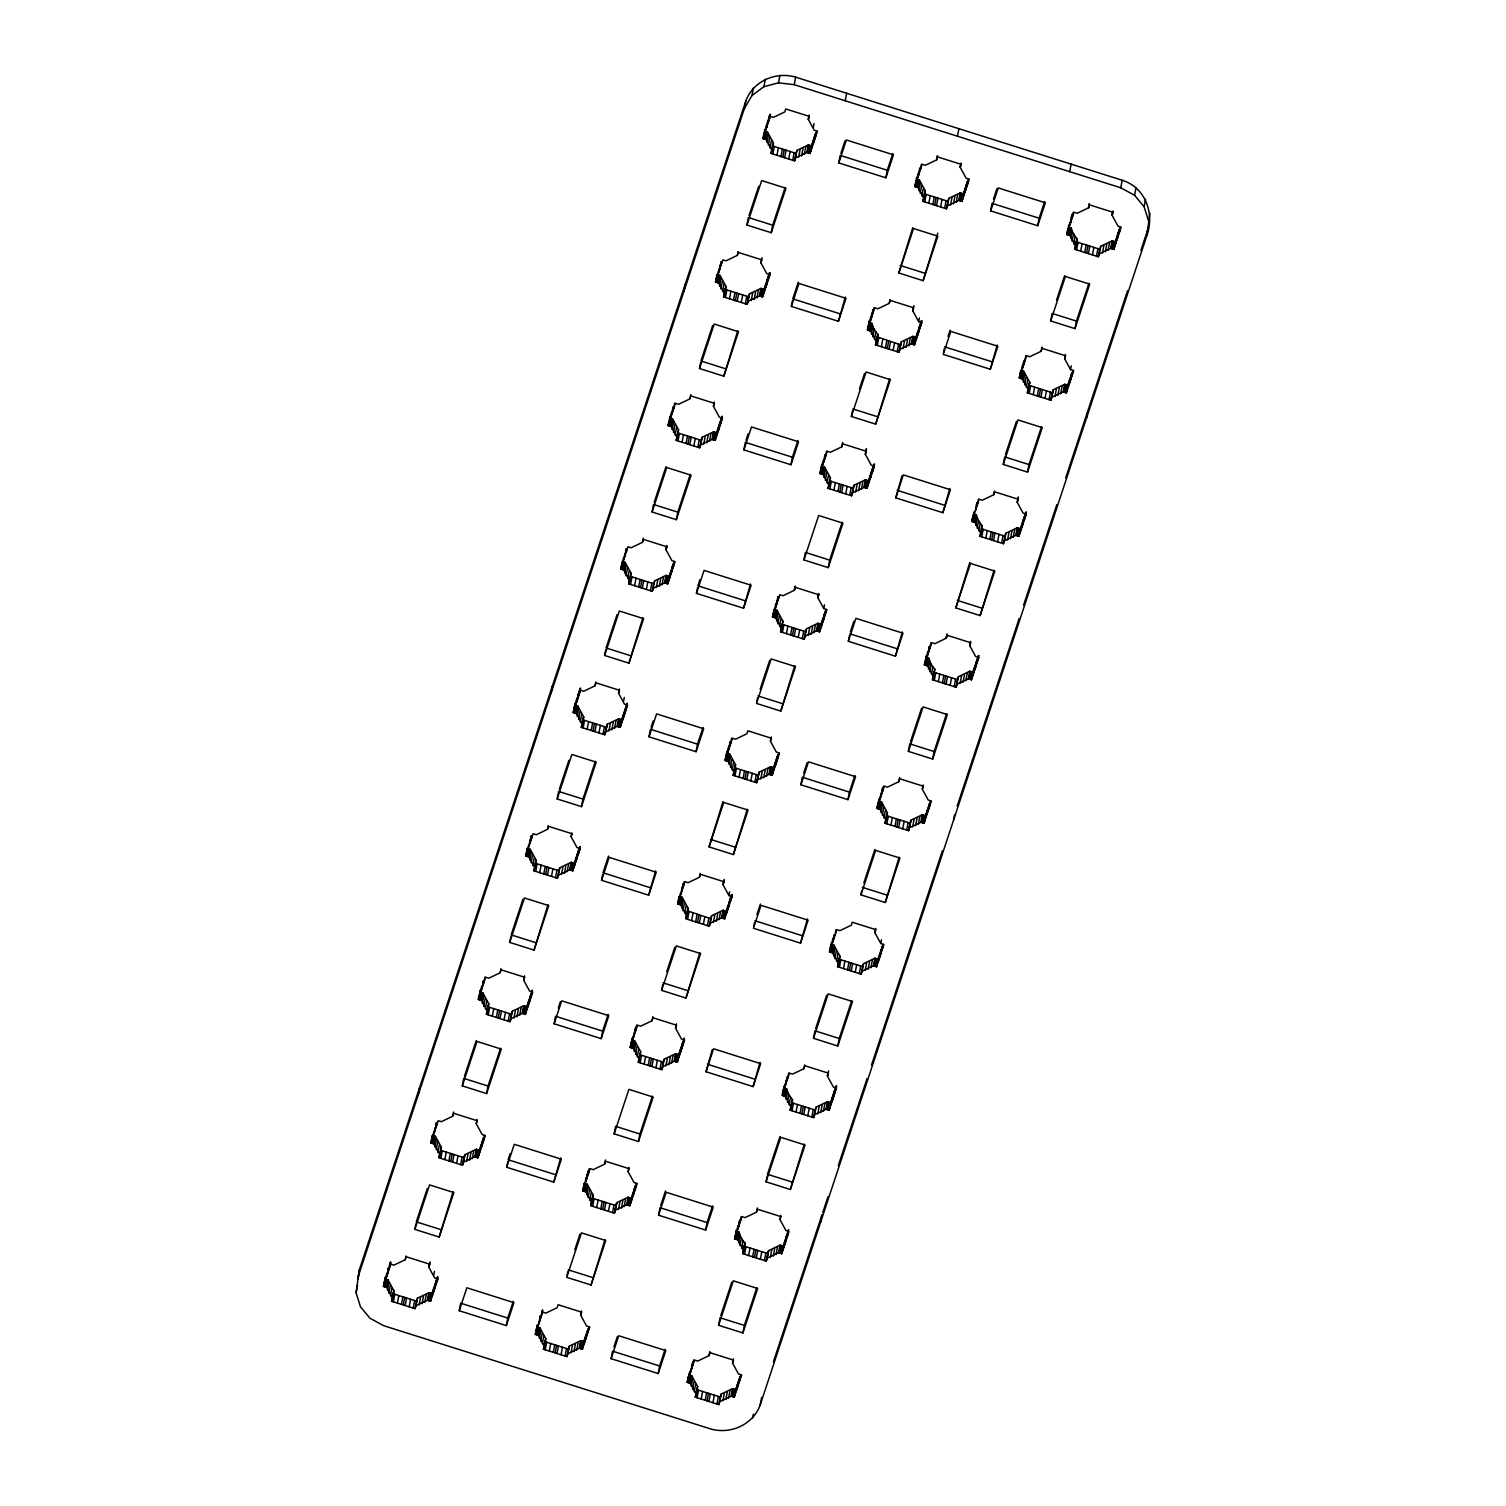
<?xml version="1.0" encoding="UTF-8"?>
<svg xmlns="http://www.w3.org/2000/svg" width="1506" height="1506" viewBox="0 0 1506 1506"><rect width="100%" height="100%" fill="white"/><g stroke="black" fill="none" stroke-linecap="round" stroke-linejoin="round"><path stroke-width="1.5" d="M356.094 1292.788L359.162 1270.367L745.809 101.034C753 81.155 775.778 71.253 795.62 77.145L1122.158 180.249C1145.595 187.459 1154.801 213.758 1146.838 235.633L760.191 1404.966C753 1424.845 730.222 1434.747 710.38 1428.855L383.842 1325.751L369.987 1318.258L360.461 1306.775L356.094 1292.788L357.524 1285.258M358.221 1278.876L359.162 1270.367M1146.838 235.633L1149.906 213.212M418.141 1095.182L419.572 1087.652M436.025 1284.599L437.455 1277.05L431.94 1293.729L428.777 1292.732L427.365 1300.28L416.051 1305.702L415.072 1308.676L391.522 1301.24L392.501 1298.266L386.59 1287.404L383.428 1286.406L384.501 1280.759M384.011 1284.674L385.423 1277.126L384.858 1278.876L388.002 1279.855L393.932 1290.736L392.351 1298.737M383.917 1286.557L385.348 1279.027M385.272 1280.853L386.684 1273.304M386.534 1277.013L388.529 1267.751L387.964 1269.483M385.009 1286.896L386.44 1279.366M387.682 1273.549L388.755 1267.901M388.943 1269.727L390.374 1262.197L389.113 1266.019M386.082 1287.235L387.513 1279.705M390.205 1265.906L390.92 1262.141M386.59 1287.404L388.002 1279.855M387.494 1290.36L388.925 1282.83M388.812 1293.183L390.223 1285.653M390.487 1295.838L391.899 1288.289M391.522 1301.24L393.932 1290.736M391.673 1300.77L393.442 1292.223M393.367 1301.824L394.779 1294.294M383.428 1286.406L390.788 1264.174L393.932 1265.153L405.246 1259.731L405.961 1255.966M397.415 1303.104L398.826 1295.555M463.49 1162.218L474.804 1156.796L477.948 1157.794L479.379 1150.264L476.235 1149.266L464.921 1154.688L462.511 1165.192L438.961 1157.756L439.959 1154.782L434.029 1143.92L430.867 1142.922L432.297 1135.392M414.865 1229.385L429.568 1184.902L453.871 1192.583L439.168 1237.047L414.865 1229.385L415.938 1223.738M431.45 1141.19L432.523 1135.543M431.356 1143.092L432.787 1135.543L435.441 1136.39L441.371 1147.252L439.451 1156.269M401.462 1304.384L402.874 1296.835M432.711 1137.369L433.784 1131.721M433.973 1133.547L435.046 1127.9M432.448 1143.43L433.879 1135.882M434.556 1131.815L435.253 1128.032M435.121 1130.065L436.552 1122.535L435.968 1124.267M436.382 1126.243L437.098 1122.478M433.54 1143.769L434.952 1136.239M403.288 1304.949L404.719 1297.419M434.029 1143.92L435.441 1136.39M434.933 1146.894L436.364 1139.345M405.133 1305.533L406.564 1298.003M436.251 1149.718L437.662 1142.169M437.926 1152.354L439.338 1144.824M409.18 1306.813L410.611 1299.283M438.961 1157.756L440.185 1151.657M440.806 1158.34L442.237 1150.81M413.228 1308.093L414.658 1300.563M415.072 1308.676L416.974 1299.659M415.901 1306.154L417.482 1298.153L428.777 1292.732M430.867 1142.922L438.227 1120.69L441.371 1121.688L452.685 1116.266L453.551 1112.03M444.854 1159.62L446.284 1152.09M419.157 1304.893L420.569 1297.344M522.243 1013.331L525.387 1014.31L526.818 1006.78L523.674 1005.782L522.243 1013.331L510.929 1018.753L509.95 1021.727L486.4 1014.291L487.398 1011.317L481.468 1000.455L478.306 999.457L480.32 990.176L479.736 991.908L482.88 992.906L488.81 1003.768L487.229 1011.768M462.304 1085.901L463.735 1078.371L488.038 1086.052L486.607 1093.582L462.304 1085.901L477.007 1041.437L501.31 1049.098L486.607 1093.582M478.814 999.608L480.226 992.077M480.15 993.885L481.581 986.355M427.365 1300.28L430.509 1301.278L437.87 1279.027L434.707 1278.029L428.796 1267.167L429.662 1262.932M448.901 1160.9L450.313 1153.37M422.094 1303.688L423.525 1296.158M429.285 1265.68L430.001 1261.915M481.412 990.063L482.127 986.298M479.887 999.946L481.318 992.416M481.995 988.331L483.407 980.801L482.842 982.533M483.821 982.778L484.894 977.13M450.746 1161.484L452.158 1153.954M480.979 1000.285L482.391 992.755M481.468 1000.455L482.88 992.906M424.843 1302.163L426.273 1294.614M452.572 1162.067L454.003 1154.518M482.372 1003.41L483.803 995.88M439.168 1237.047L453.099 1191.717M427.855 1300.431L429.285 1292.901M483.69 1006.234L485.12 998.704M428.946 1300.77L430.358 1293.24M433.803 1275.074L434.519 1271.309M430.019 1301.109L431.45 1293.579M485.365 1008.888L486.796 1001.339M430.509 1301.278L432.504 1291.997M456.619 1163.347L458.05 1155.799M432.354 1295.706L433.766 1288.176M433.615 1291.884L435.046 1284.354M434.199 1290.153L436.194 1280.872M486.4 1014.291L488.32 1005.274M437.286 1280.778L438.001 1276.994M488.245 1014.875L489.676 1007.326M460.667 1164.609L462.097 1157.079M551.045 693.231L552.476 685.701M462.511 1165.192L464.093 1157.192M463.001 1163.705L464.752 1155.158M500.274 972.33L500.99 968.546M492.293 1016.155L493.723 1008.606M466.596 1161.408L468.008 1153.878M578.36 854.166L579.772 846.636L574.257 863.315L571.113 862.317L569.682 869.847L558.368 875.268L557.389 878.243L533.839 870.807L534.837 867.832L528.907 856.97L525.763 855.973L527.175 848.443M509.743 942.436L524.446 897.952L548.749 905.633L534.046 950.098L509.743 942.436L510.816 936.77M526.328 854.241L527.401 848.593M526.253 856.123L527.665 848.593L530.338 849.44L536.249 860.303L534.686 868.303M527.589 850.419L528.662 844.772M469.533 1160.222L470.964 1152.692M477.948 1157.794L485.309 1135.562L482.165 1134.564L476.235 1123.702L477.101 1119.466M496.34 1017.416L497.771 1009.886M528.851 846.598L530.281 839.068M527.326 856.481L528.757 848.932M529.999 843.115L531.43 835.585L530.846 837.317M531.279 839.294L531.976 835.529M528.418 856.82L529.83 849.271M498.185 1018L499.597 1010.47M528.907 856.97L530.338 849.44M472.282 1158.679L473.712 1151.149M529.83 859.926L531.241 852.396M500.011 1018.583L501.442 1011.053M474.804 1156.796L476.235 1149.266M475.294 1156.947L476.724 1149.417M531.129 862.75L532.559 855.22M476.385 1157.305L477.797 1149.756M477.458 1157.643L478.889 1150.095M532.804 865.404L534.235 857.874M504.058 1019.863L505.489 1012.333M478.531 1156.062L479.943 1148.513M479.793 1152.241L481.223 1144.692M481.054 1148.419L482.485 1140.87M481.638 1146.668L483.05 1139.138M482.202 1144.937L483.633 1137.407L479.379 1150.264M533.839 870.807L535.76 861.79M483.464 1141.115L484.537 1135.468M535.684 871.39L537.115 863.86M508.106 1021.143L509.536 1013.613M509.95 1021.727L511.532 1013.726M510.44 1020.24L512.36 1011.204L523.674 1005.782M525.763 855.973L533.105 833.74L536.268 834.738L547.563 829.317L548.278 825.552M539.732 872.671L541.162 865.141M514.035 1017.924L515.447 1010.394M459.255 1310.747L460.667 1303.198L507.748 1318.07L506.336 1325.6L459.255 1310.747L466.841 1287.781L513.923 1302.652L506.336 1325.6M605.807 731.784L617.121 726.363L620.284 727.36L621.696 719.83L618.552 718.833L607.238 724.254L604.828 734.759L581.297 727.342L582.276 724.367L576.346 713.486L573.202 712.507L574.257 706.841M557.182 798.952L558.613 791.422L582.916 799.084L581.485 806.632L557.182 798.952L571.904 754.468L596.188 762.149L581.485 806.632M573.767 710.757L575.198 703.227L574.614 704.959L577.777 705.956L583.688 716.818L582.276 724.367M573.692 712.658L575.104 705.128M525.387 1014.31L532.748 992.077L529.604 991.08L523.674 980.218L524.389 976.453M543.779 873.951L545.21 866.421M575.028 706.935L576.459 699.405M516.972 1016.738L518.403 1009.208M523.824 979.747L524.54 975.982M576.29 703.114L577.363 697.466M574.765 712.997L576.196 705.467M576.873 701.382L578.304 693.852L577.72 695.584M577.438 699.65L578.511 693.984M578.718 695.828L580.13 688.28L578.869 692.101M575.857 713.336L577.269 705.806M579.979 691.988L580.695 688.223M545.624 874.534L547.036 866.985M576.346 713.486L577.777 705.956M519.721 1015.195L521.151 1007.665M577.269 716.461L578.68 708.931M547.45 875.099L548.881 867.569M534.046 950.098L547.977 904.767M522.733 1013.482L524.163 1005.952M578.568 719.284L579.998 711.754M523.824 1013.82L525.236 1006.29M524.897 1014.159L526.328 1006.629M580.243 721.92L581.674 714.39M551.497 876.379L552.928 868.849M525.971 1012.578L527.401 1005.048M527.232 1008.756L528.662 1001.226M528.493 1004.935L529.924 997.405M529.077 1003.203L530.489 995.654M581.297 727.342L582.86 719.341M529.641 1001.452L531.072 993.922M581.787 725.854L583.537 717.289M530.903 997.631L532.333 990.101L526.818 1006.78M583.123 727.906L584.554 720.376M555.545 877.659L556.975 870.129M557.389 878.243L559.31 869.226M558.218 875.739L559.799 867.738L571.113 862.317M573.202 712.507L580.544 690.256L583.707 691.254L595.021 685.832L595.717 682.067M587.171 729.186L588.601 721.656M561.474 874.459L562.905 866.929M506.694 1167.263L514.28 1144.315L561.361 1159.168L553.775 1182.135L506.694 1167.263L507.767 1161.615M664.56 582.897L667.723 583.895L669.135 576.346L665.991 575.367L664.56 582.897L653.246 588.319L652.267 591.293L628.736 583.857L629.715 580.883L623.785 570.021L620.641 569.023L622.279 561.625M604.621 655.468L619.342 611.003L643.646 618.665L628.924 663.148L604.621 655.468L605.694 649.82M621.131 569.174L622.562 561.644L625.216 562.491L631.146 573.353L629.226 582.37M622.467 563.47L623.54 557.804M569.682 869.847L572.845 870.845L580.187 848.593L577.043 847.614L571.113 836.734L571.828 832.969M591.218 730.466L592.649 722.936M564.411 873.273L565.842 865.743M623.748 559.648L624.802 553.982M622.204 569.513L623.635 561.983M624.312 557.898L626.308 548.636L625.743 550.368M626.157 552.344L626.873 548.579M593.063 731.05L594.475 723.52M623.296 569.87L624.726 562.322M623.785 570.021L625.216 562.491M567.16 871.729L568.59 864.199M594.908 731.634L596.32 724.104M624.708 572.977L626.12 565.447M570.172 869.997L571.602 862.467M626.007 575.8L627.437 568.27M571.263 870.336L572.675 862.806M572.336 870.694L573.767 863.145M627.682 578.455L629.113 570.925M572.845 870.845L574.84 861.564M598.936 732.914L600.367 725.384M574.671 865.272L576.101 857.742M575.932 861.451L577.363 853.921M576.516 859.719L578.511 850.457M628.736 583.857L629.96 577.739M683.969 291.26L685.381 283.73M579.622 850.344L580.318 846.579M630.562 584.441L631.993 576.911M602.984 734.194L604.414 726.645M604.828 734.759L607.238 724.254M604.979 734.307L607.087 724.725M620.641 569.023L627.983 546.791L631.146 547.77L642.46 542.348L643.326 538.131M634.61 585.721L636.04 578.191M608.913 730.975L610.344 723.445M554.133 1023.779L555.563 1016.249L602.645 1031.121L601.214 1038.651L554.133 1023.779L561.719 1000.831L608.8 1015.703L601.214 1038.651M720.677 423.732L722.089 416.202L716.574 432.881L713.43 431.883L712.018 439.413L700.704 444.835L699.706 447.809L676.175 440.373L677.154 437.399L671.224 426.537L668.08 425.539L668.796 421.774M652.079 512.002L653.491 504.472L677.794 512.134L676.363 519.664L652.079 512.002L666.782 467.519L691.085 475.199L676.363 519.664M668.645 423.807L670.076 416.277L669.492 418.009L672.655 419.007L678.585 429.869L677.003 437.87M668.57 425.709L670.001 418.16M669.925 419.986L671.337 412.456M611.85 729.789L613.281 722.259M620.284 727.36L627.625 705.128L624.482 704.13L618.552 693.268L619.418 689.033M638.657 587.001L640.088 579.452M671.187 416.164L673.182 406.884L672.598 408.634M669.662 426.047L671.074 418.517M672.335 412.682L673.389 407.034M673.596 408.86L674.669 403.213M670.735 426.386L672.165 418.856M640.502 587.566L641.933 580.036M671.224 426.537L672.655 419.007M614.617 728.245L616.029 720.715M672.147 429.511L673.577 421.962M642.347 588.149L643.759 580.619M628.924 663.148L642.855 617.818M617.121 726.363L618.552 718.833M617.611 726.532L619.041 718.983M673.446 432.335L674.876 424.786M618.702 726.871L620.133 719.341M623.559 701.175L624.275 697.391M619.775 727.21L621.206 719.68M675.121 434.97L676.552 427.44M646.394 589.43L647.806 581.9M620.849 725.628L622.279 718.098M622.11 721.807L623.54 714.277M623.371 717.986L624.802 710.456M623.955 716.254L625.385 708.705M624.519 714.503L625.95 706.973M676.175 440.373L678.095 431.356M625.799 710.681L627.211 703.151L621.696 719.83M678.02 440.957L679.432 433.427M650.441 590.71L651.853 583.18M652.267 591.293L653.849 583.293M652.757 589.806L654.677 580.789L665.991 575.367M357.731 1277.897L744.378 108.564L745.809 101.034M690.049 398.412L690.765 394.647M682.049 442.237L683.479 434.707M656.352 587.509L657.783 579.961M601.572 880.313L609.158 857.347L656.24 872.219L648.653 895.185L601.572 880.313L602.645 874.666M748.143 301.369L759.457 295.948L762.601 296.927L764.031 289.397L760.869 288.399L749.555 293.821L747.145 304.344L723.614 296.908L724.593 293.934L718.663 283.072L715.519 282.074L716.95 274.544M699.518 368.518L714.221 324.054L738.524 331.715L723.821 376.199L699.518 368.518L700.572 362.871M716.103 280.342L717.157 274.676M716.009 282.224L717.44 274.694L720.094 275.523L726.024 286.404L724.593 293.934M667.723 583.895L675.065 561.644L671.921 560.646L665.991 549.784L666.706 546.019M686.096 443.517L687.527 435.987M717.364 276.502L718.418 270.854M659.308 586.323L660.72 578.775M666.141 549.332L666.857 545.567M718.626 272.68L720.037 265.15M744.378 108.564L751.983 95.537L753.395 88.007M717.101 282.563L718.513 275.033M719.19 270.948L720.263 265.301M719.774 269.216L721.186 261.686L720.621 263.418M721.035 265.395L721.75 261.63M718.174 282.902L719.604 275.372M687.941 444.101L689.371 436.571M718.663 283.072L720.094 275.523M662.056 584.78L663.468 577.231M719.586 286.027L721.016 278.497M689.786 444.684L691.198 437.154M665.068 583.048L666.48 575.518M720.885 288.851L722.315 281.321M666.141 583.387L667.572 575.857M553.775 1182.135L560.721 1157.907M667.233 583.726L668.645 576.196M722.579 291.505L723.991 283.956M693.833 445.964L695.245 438.415M668.288 582.144L669.718 574.614M669.549 578.323L670.979 570.793M670.829 574.501L672.241 566.971M671.394 572.769L672.824 565.239M723.614 296.908L725.045 289.378L748.576 296.814L747.145 304.344M671.977 571.038L673.389 563.489L669.135 576.346M724.104 295.421L725.873 286.855M673.238 567.216L674.293 561.55M751.983 95.537L763.881 86.708L765.312 79.178M725.459 297.491L726.871 289.961M697.88 447.226L699.292 439.696M699.706 447.809L701.627 438.792M700.535 445.305L702.116 437.305L713.43 431.883M715.519 282.074L722.88 259.823L726.024 260.82L737.338 255.399L738.053 251.634M729.506 298.772L730.918 291.223M586.06 1338.1L588.055 1328.838L583.82 1341.695L580.657 1340.698L579.245 1348.228L567.931 1353.649L566.934 1356.624L543.402 1349.188L544.381 1346.213L538.451 1335.351L535.308 1334.354L536.381 1328.706M535.872 1332.622L537.303 1325.092L536.738 1326.824L539.882 1327.821L545.812 1338.683L544.231 1346.684M703.791 444.025L705.222 436.495M535.797 1334.523L537.228 1326.974M537.153 1328.8L537.849 1325.035M649.011 736.829L650.441 729.299L697.523 744.171L696.092 751.701L649.011 736.829L656.597 713.882L703.679 728.753L696.092 751.701M538.414 1324.979L540.409 1315.698L539.826 1317.449M536.889 1334.862L538.301 1327.313M539.562 1321.496L540.616 1315.849M806.896 152.464L810.04 153.461L811.47 145.931L808.308 144.934L806.896 152.464L795.582 157.885L794.603 160.86L771.053 153.424L772.032 150.449L766.102 139.587L762.958 138.59L764.031 132.942M746.957 225.053L748.369 217.523L772.672 225.185L771.26 232.715L746.957 225.053L761.66 180.569L785.963 188.25L771.26 232.715M763.448 138.74L764.954 129.328L764.389 131.06L767.533 132.057L773.463 142.919L771.543 151.937M540.823 1317.675L542.254 1310.145M764.803 133.036L766.215 125.506M537.962 1335.201L539.393 1327.671M542.085 1313.853L542.8 1310.088M712.018 439.413L715.162 440.411L722.504 418.179L719.36 417.181L713.43 406.319L714.296 402.083M733.535 300.033L734.966 292.503M706.747 442.839L708.159 435.309M766.065 129.215L768.06 119.934L766.629 127.483M538.451 1335.351L539.882 1327.821M764.54 139.098L765.952 131.549M768.474 121.911L769.905 114.381L768.644 118.202M539.374 1338.326L540.805 1330.777M735.38 300.616L736.81 293.086M765.613 139.437L767.043 131.907M769.735 118.089L770.451 114.324M766.102 139.587L767.533 132.057M709.495 441.296L710.907 433.766M540.673 1341.149L542.104 1333.601M737.225 301.2L738.637 293.67M767.025 142.543L768.455 135.013M763.881 86.708L778.489 82.83L779.92 75.3M723.821 376.199L737.733 330.849M712.507 439.564L713.919 432.034M768.342 145.367L769.754 137.837M542.348 1343.785L543.779 1336.255M713.58 439.921L715.011 432.373M714.672 440.26L716.084 432.73M770.018 148.021L771.43 140.491M543.402 1349.188L545.323 1340.171M715.162 440.411L717.157 431.149M741.272 302.48L742.684 294.95M717.007 434.858L718.418 427.327M718.268 431.036L719.68 423.487M718.833 429.285L720.828 420.023M771.053 153.424L772.634 145.423M545.247 1349.771L546.659 1342.241M772.898 154.007L774.31 146.477M745.319 303.76L746.731 296.23M549.295 1351.051L550.707 1343.521M747.315 303.873L749.404 294.291M776.945 155.287L778.357 147.757M591.82 1202.748L585.89 1191.886L582.747 1190.888L584.177 1183.34L587.321 1184.337L593.251 1195.199L590.841 1205.722L614.373 1213.158L616.782 1202.635L628.096 1197.214L631.259 1198.211L629.828 1205.741L626.684 1204.762L615.37 1210.184M567.103 1275.45L567.8 1271.685M583.33 1189.138L584.384 1183.49M751.23 300.541L752.661 293.011M583.236 1191.039L584.667 1183.509M553.323 1352.332L554.754 1344.802M584.592 1185.316L586.003 1177.786M696.45 593.364L704.055 570.398L751.136 585.269L743.531 608.217L696.45 593.364L697.523 587.716M585.853 1181.495L587.265 1173.965M584.328 1191.378L585.74 1183.848M586.418 1179.763L587.491 1174.115M587.001 1178.031L588.413 1170.482L587.848 1172.233M588.262 1174.209L589.335 1168.562M1148.476 220.742L1144.108 206.774L1134.583 195.272L1120.728 187.779L794.208 84.675L795.62 77.145M585.401 1191.717L586.832 1184.187M754.186 299.355L755.598 291.825M762.601 296.927L769.961 274.694L766.799 273.697L760.869 262.835L762.074 257.582M780.993 156.568L782.405 149.038M555.168 1352.915L556.599 1345.385M585.89 1191.886L587.321 1184.337M586.813 1194.842L588.244 1187.312M782.819 157.151L784.25 149.621M557.013 1353.499L558.425 1345.95M756.934 297.811L758.365 290.281M588.112 1197.665L589.543 1190.135M784.664 157.735L786.094 150.186M759.457 295.948L760.869 288.399M759.946 296.098L761.358 288.568M589.806 1200.32L591.218 1192.771M561.06 1354.76L562.472 1347.23M761.019 296.437L762.45 288.907M648.653 895.185L655.599 870.939M762.111 296.776L763.523 289.246M590.841 1205.722L592.423 1197.722M788.711 158.996L790.142 151.466M591.331 1204.235L593.1 1195.67M763.165 295.195L764.596 287.665M764.446 291.373L765.857 283.843M765.707 287.552L767.119 280.022M766.272 285.82L767.702 278.29M592.686 1206.306L594.098 1198.757M766.855 284.088L768.267 276.539M768.116 280.248L769.547 272.718L764.031 289.397M565.108 1356.04L566.52 1348.51M769.378 276.426L770.093 272.661M792.758 160.276L794.17 152.746M566.934 1356.624L568.854 1347.606M567.762 1354.12L569.343 1346.119L580.657 1340.698M582.747 1190.888L590.107 1168.637L593.251 1169.635L604.565 1164.213L605.431 1159.978M596.734 1207.567L598.146 1200.037M794.603 160.86L796.166 152.859M795.093 159.372L796.994 150.355L808.308 144.934M571.019 1352.84L572.449 1345.31M674.123 1061.278L677.267 1062.276L678.698 1054.746L675.535 1053.748L674.123 1061.278L662.809 1066.7L661.831 1069.674L638.28 1062.238L639.259 1059.264L633.348 1048.402L630.186 1047.404L631.259 1041.757M614.184 1133.867L615.615 1126.319L639.899 1133.999L638.488 1141.529L614.184 1133.867L628.887 1089.384L653.19 1097.065L638.488 1141.529M630.675 1047.555L632.181 1038.142L631.616 1039.874L634.76 1040.872L640.69 1051.734L638.77 1060.751M798.669 157.076L800.1 149.546M632.031 1041.851L633.104 1036.203M743.889 449.88L745.319 442.35L792.401 457.222L790.97 464.752L743.889 449.88L751.494 426.932L798.575 441.785L790.97 464.752M579.245 1348.228L582.389 1349.225L589.75 1326.993L586.587 1325.995L580.657 1315.133L581.523 1310.898M600.781 1208.847L602.193 1201.317M573.974 1351.654L575.386 1344.124M633.292 1038.029L634.365 1032.382M631.767 1047.912L633.179 1040.364M633.857 1036.279L635.871 1027.017L634.723 1030.48M635.701 1030.725L636.774 1025.078M810.04 153.461L817.4 131.229L814.238 130.231L808.308 119.369L809.023 115.585M602.607 1209.431L604.038 1201.901M632.84 1048.251L634.271 1040.702M801.625 155.89L803.056 148.36M808.477 118.899L809.174 115.134M633.348 1048.402L634.76 1040.872M576.723 1350.11L578.135 1342.58M604.452 1210.015L605.883 1202.485M634.252 1051.357L635.683 1043.827M804.373 154.346L805.804 146.816M591.049 1285.013L605.751 1240.53L581.448 1232.868L566.745 1277.333L591.049 1285.013L604.96 1239.664M579.735 1348.378L581.147 1340.848M635.57 1054.181L636.982 1046.651M580.808 1348.736L582.238 1341.187M807.385 152.614L808.816 145.084M581.9 1349.075L583.311 1341.526M637.245 1056.835L638.657 1049.305M582.389 1349.225L584.384 1339.945M608.499 1211.295L609.911 1203.765M808.458 152.953L809.889 145.423M813.334 127.257L814.031 123.492M584.234 1343.672L585.646 1336.123M809.55 153.311L810.981 145.762M585.495 1339.851L586.907 1332.302M638.28 1062.238L639.862 1054.238M810.623 151.73L812.035 144.181M587.905 1332.546L588.978 1326.899M811.885 147.908L813.296 140.359M813.146 144.087L814.577 136.538M813.711 142.336L815.141 134.806M640.125 1062.822L641.537 1055.292M814.294 140.604L815.725 133.074L811.47 145.931M815.555 136.782L816.629 131.135M612.547 1212.575L613.959 1205.045M614.373 1213.158L616.782 1202.635M614.542 1212.688L616.632 1203.106M630.186 1047.404L637.546 1025.172L640.69 1026.17L652.004 1020.748L652.87 1016.512M644.173 1064.102L645.585 1056.572M618.458 1209.356L619.888 1201.826M730.222 902.113L731.652 894.583L726.137 911.262L722.993 910.264L721.562 917.794L710.248 923.216L709.27 926.19L685.719 918.773L686.698 915.799L680.787 904.918L677.625 903.939L679.055 896.39M661.623 990.383L676.326 945.9L700.629 953.58L685.927 998.064L661.623 990.383L662.696 984.736M678.566 900.306L679.281 896.541M678.114 904.089L679.545 896.559L682.199 897.388L688.129 908.25L686.548 916.25M679.47 898.367L680.543 892.719M791.347 306.415L798.933 283.448L846.014 298.32L838.428 321.267L791.347 306.415L792.401 300.748M621.413 1208.17L622.825 1200.64M629.828 1205.741L637.189 1183.509L634.026 1182.511L628.096 1171.649L628.962 1167.414M648.22 1065.382L649.632 1057.852M680.731 894.545L682.162 887.015M679.206 904.428L680.637 896.898M681.879 891.081L683.31 883.533L682.726 885.283M683.14 887.26L684.213 881.594M680.279 904.767L681.71 897.237M650.046 1065.966L651.477 1058.417M680.787 904.918L682.199 897.388M624.162 1206.626L625.592 1199.096M681.691 907.892L683.122 900.362M651.891 1066.53L653.322 1059M626.684 1204.762L628.096 1197.214M627.174 1204.913L628.586 1197.383M683.009 910.716L684.421 903.186M628.247 1205.252L629.677 1197.722M629.339 1205.591L630.769 1198.061M684.684 913.351L686.096 905.821M655.938 1067.81L657.369 1060.28M630.412 1204.009L631.823 1196.479M631.673 1200.188L633.085 1192.658M743.531 608.217L750.477 583.989M632.934 1196.366L634.346 1188.836M633.499 1194.635L634.93 1187.086M634.082 1192.884L635.494 1185.354L631.259 1198.211M685.87 918.302L688.129 908.25M635.344 1189.062L636.417 1183.415M687.564 919.338L688.995 911.808M659.986 1069.091L661.416 1061.561M661.831 1069.674L663.393 1061.674M662.32 1068.187L664.24 1059.17L675.535 1053.748M845.224 100.789L846.654 93.259M677.625 903.939L684.985 881.688L688.129 882.685L699.443 877.264L700.158 873.499M691.612 920.618L693.024 913.088M665.916 1065.89L667.327 1058.36M611.135 1358.694L612.547 1351.164L659.628 1366.017L658.197 1373.566L611.135 1358.694L618.721 1335.747L665.803 1350.6L658.197 1373.566M757.687 779.75L769.001 774.329L772.145 775.326L773.576 767.778L770.432 766.799L759.118 772.22L756.709 782.725L733.158 775.289L734.156 772.314L728.226 761.452L725.064 760.455L726.137 754.807M709.062 846.899L723.765 802.434L748.068 810.096L733.366 854.58L709.062 846.899L722.993 801.569M725.647 758.723L727.078 751.174L726.494 752.925L729.638 753.922L735.568 764.784L734.156 772.314M725.572 760.605L726.984 753.075M677.267 1062.276L684.628 1040.025L681.465 1039.046L675.554 1028.165L676.25 1024.4M695.659 921.898L697.071 914.368M726.909 754.901L728.339 747.353M838.786 162.93L840.197 155.4L887.279 170.253L885.867 177.802L838.786 162.93L846.372 139.983L893.453 154.836L885.867 177.802M668.852 1064.704L670.283 1057.174M675.705 1027.713L676.42 1023.948M728.17 751.08L729.243 745.414M726.645 760.944L728.076 753.414M728.753 749.329L730.165 741.799L729.601 743.531M729.318 747.597L730.391 741.95M730.579 743.776L731.652 738.128M727.737 761.302L729.149 753.753M697.485 922.481L698.916 914.951M728.226 761.452L729.638 753.922M671.601 1063.161L673.031 1055.631M729.13 764.408L730.561 756.878M699.33 923.065L700.761 915.535M685.927 998.064L699.838 952.714M674.613 1061.429L676.043 1053.899M730.448 767.232L731.86 759.702M675.686 1061.768L677.116 1054.238M676.778 1062.125L678.208 1054.577M732.123 769.886L733.554 762.356M703.377 924.345L704.808 916.815M677.851 1060.544L679.262 1052.995M679.112 1056.704L680.524 1049.174M680.373 1052.882L681.804 1045.352M680.938 1051.15L682.369 1043.62M733.158 775.289L734.74 767.288M681.521 1049.418L682.952 1041.888M733.648 773.802L735.417 765.236M682.783 1045.597L684.213 1038.067L678.698 1054.746M735.003 775.872L736.434 768.342M707.425 925.625L708.855 918.076M709.27 926.19L711.171 917.173M710.098 923.686L711.679 915.686L722.993 910.264M739.051 777.152L740.481 769.622M713.355 922.406L714.766 914.876M658.574 1215.21L659.986 1207.68L707.067 1222.552L705.655 1230.082L658.574 1215.21L666.16 1192.263L713.242 1207.134L705.655 1230.082M816.44 630.845L819.584 631.842L821.015 624.312L817.871 623.315L816.44 630.845L805.126 636.266L804.148 639.241L780.597 631.805L781.595 628.83L775.665 617.968L772.503 616.971L773.933 609.441L777.077 610.438L783.007 621.3L781.106 630.317M756.859 701.551L757.574 697.786M773.011 617.14L774.423 609.591M774.348 611.417L775.778 603.887M721.562 917.794L724.706 918.792L732.067 896.559L728.923 895.562L722.993 884.7L723.859 880.464M743.098 778.433L744.51 770.884M716.291 921.22L717.722 913.69M723.482 883.213L724.198 879.448M775.609 607.596L777.04 600.066M774.084 617.479L775.515 609.949M776.192 605.864L778.188 596.583L777.604 598.315M778.018 600.292L778.734 596.527M744.943 778.997L746.355 771.467M775.176 617.818L776.588 610.288M775.665 617.968L777.077 610.438M719.04 919.677L720.47 912.147M746.769 779.581L748.2 772.051M776.588 620.943L778 613.394M733.366 854.58L747.296 809.249M722.052 917.963L723.482 910.415M777.887 623.766L779.317 616.218M723.144 918.302L724.555 910.772M724.217 918.641L725.647 911.111M779.562 626.402L780.993 618.872M728.923 895.562L729.619 891.797M724.706 918.792L726.701 909.53M750.816 780.861L752.247 773.331M726.551 913.238L727.982 905.708M838.428 321.267L845.355 297.04M727.812 909.417L729.243 901.887M728.396 907.685L730.391 898.404M780.597 631.805L782.179 623.823M731.483 898.291L732.198 894.526M782.442 632.388L783.873 624.858M754.864 782.141L756.294 774.611M756.709 782.725L759.118 772.22M756.859 782.254L758.968 772.672M772.503 616.971L779.863 594.738L783.007 595.736L794.321 590.314L795.036 586.549M786.49 633.668L787.92 626.138M794.49 589.844L795.187 586.079M760.794 778.941L762.205 771.392M706.013 1071.745L713.599 1048.778L760.681 1063.65L753.094 1086.617L706.013 1071.745L712.263 1049.607M872.558 471.679L873.969 464.149L868.454 480.828L865.31 479.83L863.879 487.379L852.565 492.801L851.587 495.775L828.055 488.339L829.034 485.365L823.104 474.503L819.961 473.505L821.015 467.858M803.94 559.95L805.371 552.42L829.674 560.1L828.244 567.63L803.94 559.95L818.662 515.485L842.946 523.147L828.244 567.63M820.525 471.755L821.956 464.224L821.372 465.975L824.535 466.954L830.446 477.835L828.884 485.817M820.45 473.656L821.862 466.126M821.787 467.933L823.217 460.403M763.73 777.755L765.161 770.206M772.145 775.326L779.506 753.075L776.362 752.078L770.432 741.216L771.298 736.98M790.537 634.948L791.968 627.418M823.048 464.112L825.062 454.85L824.479 456.582M821.523 473.995L822.954 466.465M824.196 460.648L825.269 455M825.476 456.826L826.53 451.179M822.615 474.334L824.027 466.804M792.382 635.532L793.794 628.002M823.104 474.503L824.535 466.954M766.479 776.211L767.909 768.662M794.208 636.116L795.639 628.567M824.027 477.458L825.439 469.928M780.805 711.096L795.507 666.631L771.204 658.95L756.501 703.434L780.805 711.096L794.735 665.765M769.001 774.329L770.432 766.799M769.491 774.479L770.921 766.949M825.326 480.282L826.756 472.752M770.583 774.818L771.994 767.288M771.656 775.157L773.086 767.627M827.001 482.937L828.432 475.388M798.255 637.396L799.686 629.847M772.729 773.576L774.159 766.046M773.99 769.754L775.421 762.224M775.251 765.933L776.682 758.403M775.835 764.201L777.247 756.671M776.399 762.469L777.83 754.92L773.576 767.778M828.055 488.339L829.957 479.322M777.661 758.648L778.734 752.981M829.881 488.923L831.312 481.374M802.303 638.657L803.733 631.127M804.148 639.241L805.729 631.24M804.637 637.753L806.557 628.736L817.871 623.315M819.961 473.505L827.302 451.254L830.465 452.252L841.76 446.83L842.626 442.595M833.929 490.203L835.359 482.654M808.233 635.457L809.644 627.927M753.809 926.378L754.525 922.613M900.004 349.317L911.318 343.895L914.481 344.893L915.893 337.363L912.749 336.365L901.435 341.787L899.026 352.291L875.494 344.855L876.473 341.881L870.543 331.019L867.4 330.021L869.395 320.759L868.322 326.407M851.379 416.484L866.101 372.001L890.385 379.681L875.683 424.146L851.379 416.484L852.452 410.837M867.889 330.172L869.301 322.642M819.584 631.842L826.945 609.61L823.801 608.612L817.871 597.75L818.586 593.985M869.226 324.468L870.656 316.938M811.169 634.271L812.6 626.741M818.022 597.28L818.737 593.515M837.976 491.464L839.407 483.934M870.506 320.646L871.918 313.116M868.962 330.529L870.393 322.981M871.07 318.914L872.143 313.248M871.654 317.164L873.066 309.634L872.501 311.365M872.915 313.342L873.969 307.695M870.054 330.868L871.485 323.338M839.821 492.048L841.233 484.518M870.543 331.019L871.974 323.489L868.811 322.491M813.918 632.727L815.348 625.197M871.466 333.974L872.878 326.444L871.974 323.489M841.647 492.631L843.078 485.101M816.93 630.995L818.36 623.465M872.765 336.798L874.195 329.268L872.878 326.444M818.022 631.353L819.433 623.804M819.095 631.692L820.525 624.162M823.801 608.612L824.516 604.847M874.44 339.452L875.871 331.922L874.195 329.268M845.694 493.912L847.125 486.382M820.168 630.11L821.598 622.58M821.429 626.289L822.86 618.74M822.69 622.467L824.121 614.919M823.274 620.717L824.686 613.187M875.494 344.855L877.057 336.855L900.456 344.761L899.026 352.291M823.838 618.985L825.269 611.455L821.015 624.312M875.984 343.368L877.734 334.821M825.1 615.163L826.173 609.516M876.473 341.881L877.904 334.351L875.871 331.922M877.32 345.439L878.751 337.909M849.742 495.192L851.172 487.662M851.587 495.775L853.507 486.739M852.415 493.253L853.996 485.252L865.31 479.83M867.4 330.021L874.741 307.789L877.904 308.786L889.218 303.365L889.914 299.6M881.368 346.719L882.798 339.189M737.94 1386.066L739.935 1376.785L735.681 1389.643L732.537 1388.645L731.107 1396.194L719.793 1401.597L718.814 1404.59L695.283 1397.154L696.261 1394.18L690.332 1383.317L687.188 1382.32L688.242 1376.653M687.753 1380.569L689.183 1373.039M855.672 491.973L857.102 484.443M687.677 1382.47L689.089 1374.94L691.762 1375.769L697.692 1386.631L696.111 1394.631M689.014 1376.748L690.087 1371.1M800.891 784.795L802.322 777.247L849.403 792.118L847.972 799.648L800.891 784.795L808.477 761.829L855.559 776.701L847.972 799.648M690.275 1372.926L692.854 1361.913L691.423 1369.462M688.75 1382.809L690.181 1375.279M958.757 200.411L961.92 201.409L963.332 193.879L960.188 192.881L958.757 200.411L947.462 205.833L946.465 208.826L922.933 201.39L923.912 198.416L917.982 187.535L914.839 186.556L915.912 180.889M898.837 273L913.54 228.517L937.843 236.197L923.122 280.681L898.837 273L912.749 227.67M915.328 186.706L916.834 177.275L916.25 179.007L919.413 180.005L925.343 190.867L923.423 199.903M692.704 1365.641L693.758 1359.974M916.665 180.984L918.095 173.454M689.842 1383.148L691.273 1375.618M863.879 487.379L867.042 488.358L874.384 466.126L871.24 465.128L865.31 454.266L866.383 448.619M885.415 347.999L886.846 340.469M858.608 490.787L860.039 483.257M865.799 452.779L866.515 449.014M917.945 177.162L918.999 171.515M690.332 1383.317L691.762 1375.769M916.42 187.045L917.832 179.515M918.509 175.43L919.94 167.9L919.357 169.632M920.354 169.877L921.427 164.21M691.254 1386.273L692.666 1378.743M887.26 348.583L888.691 341.034M917.493 187.384L918.924 179.854M917.982 187.535L919.413 180.005M861.376 489.243L862.787 481.713M692.553 1389.097L693.984 1381.567M889.105 349.166L890.517 341.617M918.905 190.509L920.317 182.979M875.683 424.146L889.613 378.815M864.369 487.53L865.799 480M920.204 193.333L921.634 185.803M694.228 1391.732L695.659 1384.202M865.461 487.869L866.891 480.339M753.094 1086.617L760.041 1062.37M866.534 488.208L867.964 480.678M921.879 195.968L923.31 188.438M695.283 1397.154L697.184 1388.118M867.042 488.358L869.037 479.096M893.152 350.427L894.564 342.897M868.868 482.805L870.299 475.275M870.129 478.983L871.56 471.453M870.713 477.251L872.708 467.971M922.933 201.39L924.515 193.389M697.109 1397.737L698.539 1390.189M873.819 467.858L874.534 464.093M924.759 201.973L926.19 194.425M897.181 351.707L898.611 344.177M687.188 1382.32L694.53 1360.069L697.692 1361.066L709.006 1355.645L709.872 1351.409M701.156 1398.999L702.587 1391.469M899.176 351.82L901.285 342.257M914.839 186.556L922.18 164.305L925.343 165.302L936.657 159.881L937.372 156.116M928.807 203.235L930.237 195.705M936.807 159.41L937.523 155.645M767.232 1258.131L778.546 1252.71L781.708 1253.707L783.12 1246.177L779.976 1245.18L768.662 1250.601L766.253 1261.106L742.722 1253.67L743.7 1250.695L737.771 1239.833L734.627 1238.836L736.622 1229.574L735.192 1237.104M718.607 1325.299L720.037 1317.75L744.341 1325.431L742.91 1332.961L718.607 1325.299L733.328 1280.815L757.631 1288.477L742.91 1332.961M903.111 348.507L904.541 340.977M735.116 1238.986L736.547 1231.456M705.203 1400.279L706.634 1392.749M736.453 1233.282L737.884 1225.752M848.33 641.311L855.916 618.364L902.998 633.217L895.411 656.183L848.33 641.311L849.403 635.664M737.733 1229.461L739.728 1220.18L738.298 1227.71M736.189 1239.344L737.62 1231.795M738.881 1225.978L739.935 1220.331M740.143 1222.157L741.197 1216.509M737.281 1239.683L738.712 1232.134M906.066 347.321L907.478 339.791M914.481 344.893L921.823 322.661L918.679 321.663L912.749 310.801L913.954 305.53M932.854 204.515L934.285 196.985M707.048 1400.862L708.46 1393.332M737.771 1239.833L739.201 1232.303L736.039 1231.306M738.693 1242.789L740.105 1235.259L739.201 1232.303M934.699 205.098L936.13 197.568M708.893 1401.446L710.305 1393.916M908.815 345.778L910.226 338.248M739.992 1245.613L741.423 1238.083L740.105 1235.259M936.544 205.682L937.956 198.152M923.122 280.681L937.786 233.11M911.318 343.895L912.749 336.365M911.808 344.046L913.238 336.516M741.667 1248.267L743.098 1240.737L741.423 1238.083M712.922 1402.726L714.352 1395.196M912.9 344.385L914.33 336.855M800.533 943.133L808.12 920.185L761.038 905.313L753.452 928.261L800.533 943.133L807.48 918.905M913.991 344.742L915.403 337.193M742.722 1253.67L744.303 1245.669M918.679 321.663L919.394 317.898M940.591 206.962L942.003 199.432M743.211 1252.183L744.962 1243.636M915.046 343.161L916.476 335.612M743.7 1250.695L745.131 1243.165L743.098 1240.737M916.307 339.339L917.738 331.791M917.587 335.518L919.582 326.237M744.548 1254.253L745.978 1246.723M918.735 332.035L920.147 324.505M919.997 328.214L921.408 320.684L915.893 337.363M716.969 1404.006L718.4 1396.476M921.258 324.392L921.973 320.627M957.477 136.237L958.889 128.707M944.639 208.242L946.05 200.693M718.814 1404.59L720.734 1395.554M719.642 1402.067L721.223 1394.067L732.537 1388.645M734.627 1238.836L741.969 1216.603L745.131 1217.601L756.445 1212.179L757.311 1207.944M748.595 1255.533L750.026 1248.003M946.465 208.826L948.046 200.825M946.954 207.339L948.874 198.303L960.188 192.881M722.899 1400.787L724.33 1393.257M782.423 1093.469L783.139 1089.704M766.065 1181.815L780.767 1137.331L805.07 1145.012L790.349 1189.495L766.065 1181.815L767.119 1176.167M782.555 1095.521L784.061 1086.09M950.55 205.023L951.98 197.493M783.911 1089.798L784.965 1084.151M895.769 497.846L903.355 474.879L950.437 489.751L942.85 512.699L895.769 497.846L902.019 475.689M731.107 1396.194L734.269 1397.173L741.611 1374.94L738.467 1373.943L732.537 1363.081L733.403 1358.845M752.642 1256.813L754.073 1249.283M725.836 1399.601L727.266 1392.071M785.53 1084.094L786.226 1080.329M783.647 1095.86L785.059 1088.33M785.737 1084.245L787.167 1076.715M787.582 1078.673L788.655 1073.025M961.92 201.409L969.262 179.176L966.118 178.179L960.188 167.317L960.903 163.552M754.487 1257.397L755.918 1249.848M784.72 1096.199L786.151 1088.669M953.505 203.837L954.917 196.307M960.339 166.846L961.054 163.081M826.003 1109.225L829.147 1110.223L830.578 1102.693L827.415 1101.695L826.003 1109.225L814.69 1114.647L813.692 1117.621L790.161 1110.204L791.139 1107.211L785.21 1096.349L786.64 1088.819L783.986 1087.991M728.603 1398.057L730.015 1390.527M756.332 1257.962L757.744 1250.432M786.132 1099.324L787.563 1091.794L786.64 1088.819M956.254 202.293L957.665 194.763M731.596 1396.344L733.027 1388.814M787.431 1102.147L788.862 1094.617L787.563 1091.794M732.688 1396.683L734.119 1389.153M959.266 200.58L960.677 193.032M733.78 1397.022L735.192 1389.492M789.106 1104.783L790.537 1097.253L788.862 1094.617M734.269 1397.173L736.265 1387.911M760.379 1259.242L761.791 1251.712M960.339 200.919L961.769 193.389M736.095 1391.619L737.526 1384.089M961.43 201.258L962.842 193.728M737.356 1387.798L738.787 1380.268M790.161 1110.204L791.742 1102.204M790.65 1108.717L792.57 1099.681L790.537 1097.253M962.485 199.677L963.915 192.147M739.785 1380.494L740.839 1374.846M963.746 195.855L965.177 188.325M965.026 192.034L966.438 184.504M965.591 190.302L967.021 182.753M792.005 1110.769L793.417 1103.239M966.174 188.551L967.586 181.021L963.332 193.879M967.436 184.73L968.49 179.082M764.427 1260.522L765.839 1252.992M766.253 1261.106L768.662 1250.601M766.403 1260.635L768.512 1251.053M785.21 1096.349L782.066 1095.351L789.426 1073.119L792.57 1074.117L803.884 1068.695L804.599 1064.93M796.034 1112.049L797.465 1104.519M770.338 1257.322L771.769 1249.792M880.257 955.632L882.252 946.352L878.017 959.209L874.854 958.23L873.442 965.76L862.129 971.182L861.131 974.156L837.6 966.72L838.578 963.746L832.649 952.884L829.505 951.886L830.935 944.356L834.079 945.354L840.009 956.216L838.428 964.217M813.504 1038.331L814.915 1030.801L839.219 1038.481L837.807 1046.011L813.504 1038.331L828.206 993.866L852.509 1001.528L837.807 1046.011M830.088 950.154L831.5 942.605M829.994 952.037L831.425 944.507M831.35 946.333L832.762 938.784M943.565 352.479L944.281 348.714M773.293 1256.136L774.705 1248.587M781.708 1253.707L789.05 1231.456L785.906 1230.477L779.976 1219.596L780.842 1215.38M800.081 1113.329L801.512 1105.799M832.611 942.511L834.023 934.962M831.086 952.376L832.498 944.846M833.759 939.029L834.475 935.264M835.021 935.207L836.094 929.56M832.159 952.733L833.59 945.184M801.926 1113.913L803.357 1106.383M832.649 952.884L834.079 945.354M776.042 1254.592L777.454 1247.062M803.771 1114.496L805.183 1106.966M833.571 955.839L835.002 948.309M790.349 1189.495L804.279 1144.146M778.546 1252.71L779.976 1245.18M779.054 1252.86L780.466 1245.33M834.87 958.663L836.301 951.133M780.127 1253.199L781.558 1245.669M781.219 1253.557L782.631 1246.008M836.564 961.317L837.976 953.787M807.818 1115.777L809.23 1108.247M782.273 1251.957L783.704 1244.427M783.534 1248.135L784.965 1240.605M895.411 656.183L902.358 631.955M784.814 1244.314L786.226 1236.784M785.379 1242.582L786.81 1235.052M752.605 1417.993L753.32 1414.228M785.963 1240.85L787.374 1233.32M837.6 966.72L839.52 957.703M787.224 1237.028L788.278 1231.381M839.444 967.304L840.856 959.774M811.866 1117.057L813.278 1109.508M813.692 1117.621L815.273 1109.64M814.181 1116.134L816.101 1107.117L827.415 1101.695M760.191 1404.966L761.622 1397.436M843.492 968.584L844.904 961.035M817.777 1113.838L819.208 1106.308M909.568 827.698L920.881 822.276L924.025 823.274L925.456 815.744L922.293 814.746L910.979 820.168L908.589 830.672L885.039 823.236L886.017 820.262L880.088 809.4L876.944 808.402L878.017 802.754M860.943 894.865L875.645 850.382L899.948 858.062L885.246 902.527L860.943 894.865L861.658 891.1M877.527 806.67L878.939 799.14M877.433 808.571L878.864 801.023L881.518 801.87L887.448 812.732L886.017 820.262M829.147 1110.223L836.508 1087.991L833.345 1086.993L827.415 1076.131L828.131 1072.366M878.789 802.849L879.843 797.201M990.647 210.878L992.077 203.348L1039.159 218.219L1037.728 225.749L990.647 210.878L998.252 187.93L1045.333 202.802L1037.728 225.749M820.732 1112.652L822.144 1105.122M827.566 1075.66L828.62 1070.879M847.52 969.864L848.951 962.315M880.05 799.027L881.123 793.38M878.525 808.91L879.937 801.38M880.615 797.295L882.629 788.015L881.198 795.545M882.46 791.723L883.533 786.076M879.598 809.249L881.029 801.719M849.365 970.429L850.796 962.899M880.088 809.4L881.518 801.87M823.481 1111.108L824.893 1103.578M881.01 812.374L882.441 804.825M851.21 971.012L852.641 963.482M826.493 1109.395L827.905 1101.846M882.328 815.198L883.74 807.649M827.566 1109.734L828.997 1102.204M828.658 1110.073L830.07 1102.543M884.003 817.833L885.415 810.303M855.257 972.292L856.669 964.762M829.712 1108.491L831.143 1100.961M830.992 1104.67L832.404 1097.14M942.85 512.699L949.797 488.471M832.253 1100.848L833.665 1093.318M832.818 1099.116L834.249 1091.568M885.039 823.236L886.62 815.254M833.402 1097.366L834.813 1089.836M885.528 821.749L887.298 813.202M834.663 1093.544L836.075 1086.014L830.578 1102.693M835.924 1089.723L836.639 1085.958M886.883 823.82L888.295 816.29M859.305 973.573L860.717 966.043M861.131 974.156L863.051 965.139M861.978 971.634L863.54 963.652L874.854 958.23M876.944 808.402L884.304 786.17L887.448 787.167L898.762 781.746L899.628 777.51M890.931 825.1L892.343 817.57M865.216 970.372L866.647 962.823M968.32 678.811L971.464 679.79L972.895 672.26L969.732 671.262L968.32 678.811L957.007 684.232L956.028 687.207L932.478 679.771L933.456 676.796L927.545 665.934L924.383 664.937L926.378 655.656L924.872 665.087M908.382 751.381L909.812 743.851L934.096 751.532L932.685 759.062L908.382 751.381L923.084 706.916L947.387 714.578L932.685 759.062M926.228 659.364L927.64 651.834M873.442 965.76L876.586 966.758L883.947 944.507L880.784 943.509L874.854 932.647L875.72 928.411M894.978 826.38L896.39 818.85M868.171 969.186L869.583 961.637M927.489 655.543L929.484 646.281L928.072 653.811M820.619 1222.27L822.031 1214.74L773.406 1361.782M925.964 665.426L927.395 657.896M929.899 648.258L930.972 642.61M896.804 826.963L898.235 819.433M927.037 665.765L928.468 658.235M927.545 665.934L928.957 658.386L925.814 657.407M870.92 967.643L872.351 960.094M898.649 827.547L900.08 819.998M928.449 668.89L929.88 661.36L928.957 658.386M885.246 902.527L899.157 857.196M873.932 965.911L875.344 958.381M929.767 671.714L931.179 664.184L929.88 661.36M875.005 966.25L876.436 958.72M876.097 966.588L877.509 959.058M931.442 674.368L932.854 666.819L931.179 664.184M880.784 943.509L881.499 939.744M876.586 966.758L878.582 957.477M902.696 828.827L904.127 821.278M878.431 961.186L879.843 953.656M990.289 369.234L997.876 346.267L950.794 331.395L943.208 354.362L990.289 369.234L997.236 345.006M879.692 957.364L881.104 949.834M932.478 679.771L934.059 671.77M932.967 678.284L934.887 669.266L932.854 666.819M882.102 950.079L883.175 944.413M934.322 680.354L935.734 672.805M906.744 830.088L908.156 822.558M908.589 830.672L910.979 820.168M908.739 830.22L910.829 820.638M924.383 664.937L931.743 642.685L934.887 643.683L946.201 638.262L946.916 634.497M938.37 681.634L939.782 674.086M946.352 637.81L947.067 634.026M912.655 826.888L914.086 819.358M972.179 519.57L972.895 515.805M955.821 607.916L970.523 563.432L994.826 571.113L980.124 615.577L955.821 607.916L969.751 562.566M972.405 519.721L973.817 512.191M972.311 521.603L973.384 515.956M973.667 515.899L974.382 512.134M915.61 825.702L917.041 818.172M924.025 823.274L931.386 801.041L928.223 800.044L922.312 789.182L923.159 784.946M942.417 682.896L943.829 675.366M975.512 510.346L976.923 502.797L976.359 504.548M973.403 521.961L974.834 514.412M976.076 508.595L977.149 502.948M977.338 504.774L978.411 499.126M974.495 522.3L975.907 514.77M944.243 683.479L945.674 675.949M1024.419 519.645L1025.85 512.115L1020.334 528.794L1017.19 527.797L1015.759 535.327L1004.446 540.748L1003.467 543.722L979.917 536.287L980.914 533.312L974.984 522.45L976.396 514.92L973.742 514.073M918.359 824.159L919.79 816.629M946.088 684.063L947.519 676.533M975.888 525.406L977.319 517.876L976.396 514.92M920.881 822.276L922.293 814.746M921.371 822.427L922.802 814.897M977.206 528.23L978.618 520.7L977.319 517.876M922.444 822.784L923.875 815.235M923.536 823.123L924.966 815.593M978.881 530.884L980.293 523.354L978.618 520.7M950.135 685.343L951.566 677.813M924.609 821.542L926.021 814.012M925.87 817.72L927.282 810.172M927.131 813.899L929.127 804.618M928.28 810.416L929.71 802.886L925.456 815.744M979.917 536.287L981.837 527.269M980.745 533.783L982.326 525.782L980.293 523.354M929.541 806.595L930.614 800.947M981.761 536.87L983.192 529.34M954.183 686.623L955.613 679.093M956.028 687.207L957.59 679.206M956.517 685.719L958.437 676.683L969.732 671.262M974.984 522.45L971.822 521.452L979.182 499.22L982.326 500.218L993.64 494.796L994.355 491.031M985.809 538.15L987.239 530.62M960.113 683.404L961.525 675.874M1028.353 389.847L1022.423 378.966L1019.261 377.987L1020.692 370.438L1023.835 371.436L1029.765 382.298L1027.356 392.821L1050.906 400.257L1053.315 389.734L1064.629 384.312L1067.773 385.31L1066.342 392.84L1063.198 391.842L1051.885 397.264M1003.26 464.432L1004.69 456.902L1028.993 464.563L1027.563 472.112L1003.26 464.432L1017.962 419.948L1042.265 427.629L1027.563 472.112M1019.844 376.236L1020.917 370.589M1019.769 378.138L1021.181 370.608M971.464 679.79L978.825 657.557L975.662 656.56L969.751 645.697L970.448 641.933M1021.106 372.415L1022.536 364.885M963.049 682.218L964.48 674.688M969.902 645.227L970.617 641.462M989.856 539.43L991.268 531.9M1022.367 368.594L1023.798 361.064M1020.842 378.477L1022.273 370.947M1022.951 366.862L1024.005 361.214M1023.515 365.13L1024.231 361.365M1024.777 361.308L1025.85 355.642M1021.934 378.815L1023.346 371.285M991.701 540.014L993.113 532.465M1022.423 378.966L1023.835 371.436M965.798 680.674L967.228 673.144M1023.327 381.94L1024.758 374.41M993.527 540.598L994.958 533.049M980.124 615.577L994.054 570.247M968.81 678.961L970.24 671.431M1024.645 384.764L1026.075 377.234M969.902 679.3L971.314 671.77M970.975 679.639L972.405 672.109M1026.32 387.4L1027.751 379.87M997.574 541.859L999.005 534.329M972.048 678.058L973.46 670.528M973.309 674.236L974.721 666.706M974.57 670.415L976.001 662.885M975.154 668.683L976.566 661.153M1027.356 392.821L1028.937 384.821M975.719 666.932L977.149 659.402M1027.864 391.334L1029.615 382.769M976.98 663.111L978.411 655.581L972.895 672.26M1069.712 171.665L1071.142 164.135M978.241 659.289L978.956 655.524M1029.2 393.405L1030.631 385.856M1001.622 543.139L1003.052 535.609M1003.467 543.722L1005.387 534.705M1004.295 541.219L1005.876 533.218L1017.19 527.797M1019.261 377.987L1026.621 355.736L1029.765 356.734L1041.079 351.312L1041.945 347.077M1033.248 394.666L1034.678 387.136M953.524 820.299L954.597 814.652M1007.552 539.939L1008.964 532.409M1110.637 248.377L1113.8 249.375L1115.212 241.826L1112.068 240.847L1110.637 248.377L1099.324 253.799L1098.345 256.773L1074.795 249.337L1075.792 246.363L1069.862 235.501L1066.719 234.503L1067.773 228.856M1050.699 320.966L1052.129 313.417L1076.432 321.098L1075.002 328.628L1050.699 320.966L1065.42 276.483L1089.704 284.145L1075.002 328.628M1067.208 234.654L1068.714 225.222M1068.545 228.95L1069.618 223.302M1015.759 535.327L1018.903 536.324L1026.264 514.092L1023.12 513.094L1017.19 502.232L1018.056 497.997M1037.295 395.946L1038.726 388.416M1010.488 538.753L1011.919 531.223M1017.68 500.726L1018.395 496.961M1069.806 225.128L1070.879 219.462M1068.281 234.992L1069.712 227.462M1070.389 223.377L1071.801 215.847M1070.954 221.646L1072.385 214.116L1071.237 217.579M1072.234 217.824L1073.289 212.177M1039.14 396.53L1040.552 389M1069.373 235.35L1070.785 227.801M1069.862 235.501L1071.293 227.971L1068.62 227.124M1013.237 537.209L1014.668 529.679M1040.966 397.113L1042.397 389.583M1070.785 238.456L1072.197 230.926L1071.293 227.971M1016.249 535.477L1017.68 527.947M1072.084 241.28L1073.514 233.75L1072.197 230.926M1017.341 535.816L1018.753 528.286M1018.414 536.174L1019.844 528.625M1073.759 243.934L1075.19 236.404L1073.514 233.75M1018.903 536.324L1020.899 527.044M1045.013 398.393L1046.444 390.863M1020.748 530.771L1022.179 523.222M1022.009 526.931L1023.44 519.401M1022.593 525.199L1024.588 515.937M1074.795 249.337L1076.376 241.336M1075.303 247.85L1077.204 238.833L1075.19 236.404M1025.68 515.824L1026.395 512.059M1076.639 249.921L1078.07 242.391M1049.061 399.674L1050.491 392.125M1050.906 400.257L1053.315 389.734M1051.056 399.787L1053.165 390.205M1066.719 234.503L1074.06 212.271L1077.223 213.268L1088.518 207.847L1089.233 204.063M1080.687 251.201L1082.117 243.671M1088.687 207.376L1089.384 203.611M1054.991 396.454L1056.403 388.925M1057.927 395.269L1059.358 387.739M1066.342 392.84L1073.703 370.608L1070.559 369.61L1064.629 358.748L1065.495 354.512M1084.734 252.481L1086.165 244.932M1086.579 253.064L1087.991 245.516M1060.676 393.725L1062.107 386.195M1088.405 253.629L1089.836 246.099M1063.198 391.842L1064.629 384.312M1063.688 392.012L1065.119 384.463M1064.78 392.351L1066.192 384.821M1065.853 392.69L1067.283 385.159M1070.559 369.61L1071.255 365.845M1066.926 391.108L1068.356 383.578M1092.452 254.909L1093.883 247.379M1068.187 387.287L1069.618 379.757M1069.448 383.465L1071.444 374.185M1070.597 379.983L1072.027 372.453L1067.773 385.31M1071.858 376.161L1072.931 370.514M1096.5 256.189L1097.93 248.659M1098.345 256.773L1099.926 248.772M1098.834 255.286L1100.754 246.269L1112.068 240.847M1102.43 252.989L1103.86 245.44M1113.8 249.375L1121.142 227.124L1117.998 226.145L1112.068 215.264L1112.783 211.499M1105.366 251.803L1106.797 244.254M1112.219 214.812L1112.934 211.047M1108.115 250.26L1109.545 242.711M1120.728 187.779L1122.158 180.249M1111.127 248.528L1112.558 240.998M1112.219 248.866L1113.631 241.336M1113.292 249.205L1114.722 241.675M1114.365 247.624L1115.795 240.094M1115.626 243.803L1117.057 236.273M1116.887 239.981L1118.318 232.451M1117.471 238.249L1118.883 230.719M1118.036 236.517L1119.466 228.987L1115.212 241.826M1119.316 232.696L1120.37 227.048M1086.428 418.348L1087.501 412.7M1134.583 195.272L1136.013 187.742M1144.108 206.774L1145.539 199.225M478.306 999.457L485.666 977.206L488.81 978.203L500.124 972.782L501.121 969.808L524.653 977.243L523.674 980.218M668.08 425.539L675.422 403.307L678.585 404.305L689.899 398.883L690.878 395.909L714.428 403.344L713.43 406.319M762.958 138.59L770.319 116.357L773.463 117.355L784.777 111.933L785.755 108.959L809.306 116.376L808.308 119.369M427.327 1188.498L416.296 1221.855L440.58 1229.517M464.469 1076.15L476.235 1040.571M522.94 899.308L511.174 934.887L535.477 942.568M559.347 789.2L568.91 760.285M617.084 614.58L606.052 647.938L630.355 655.618M654.225 502.251L665.991 466.653M712.696 325.409L700.93 360.988L725.233 368.669M749.103 215.283L758.666 186.386M440.543 1149.756L441.371 1147.252M488.81 1003.768L487.831 1006.761L511.362 1014.178L512.36 1011.204M535.421 862.806L536.249 860.303M583.688 716.818L582.709 719.793L606.259 727.229M630.299 575.857L631.146 573.353M678.585 429.869L677.587 432.843L701.137 440.279L702.116 437.305M725.195 288.907L726.024 286.404M773.463 142.919L772.484 145.894L796.015 153.33L796.994 150.355M405.246 1259.731L406.225 1256.757L429.775 1264.193L428.796 1267.167M452.685 1116.266L453.664 1113.292L477.214 1120.728L476.235 1123.702M547.563 829.317L548.56 826.342L572.092 833.759L571.113 836.734M595.021 685.832L596 682.858L619.531 690.294L618.552 693.268M642.46 542.348L643.439 539.374L666.97 546.81L665.991 549.784M737.338 255.399L738.317 252.424L761.867 259.86L760.869 262.835M417.482 1298.153L416.484 1301.146L392.953 1293.71M464.921 1154.688L463.923 1157.662L440.392 1150.226M559.799 867.738L558.82 870.713L535.27 863.277M654.677 580.789L653.698 583.763L630.148 576.327M748.576 296.814L749.555 293.821M488.038 1086.052L500.538 1048.232M582.916 799.084L595.416 761.283M677.794 512.134L690.294 474.334M772.672 225.185L785.172 187.384M510.176 1153.464L508.124 1159.733L555.206 1174.605M558.312 1007.909L560.383 1001.641M608.518 856.086L603.002 872.783L650.084 887.636M651.119 727.21L653.19 720.96M699.951 579.565L697.88 585.815L744.962 600.687M746.016 440.26L748.087 433.992M798.274 282.168L792.758 298.866L839.84 313.737M840.894 153.311L845.035 140.792M507.748 1318.07L513.282 1301.372M602.645 1031.121L608.16 1014.423M697.523 744.171L703.038 727.473M792.401 457.222L797.916 440.524M887.279 170.253L892.813 153.574M535.308 1334.354L542.668 1312.121L545.812 1313.119L557.126 1307.697L558.105 1304.723L581.655 1312.159L580.657 1315.133M725.064 760.455L732.424 738.222L735.568 739.201L746.882 733.78L747.88 730.805L771.411 738.241L770.432 741.216M574.784 1249.792L579.923 1234.223M666.725 971.728L674.82 947.274M760.135 689.221L769.698 660.306M859.437 388.925L864.576 373.356M545.812 1338.683L544.833 1341.658L568.364 1349.094L569.343 1346.119M592.762 1196.686L593.251 1195.199M640.69 1051.734L639.711 1054.708L663.242 1062.144L664.24 1059.17M687.301 910.772L710.681 918.66L711.679 915.686M735.568 764.784L734.589 767.759L758.12 775.195M782.518 622.787L783.007 621.3M830.446 477.835L829.467 480.809L853.017 488.226L853.996 485.252M877.396 335.838L877.904 334.351M925.343 190.867L924.345 193.841L947.895 201.277L948.874 198.303M604.565 1164.213L605.544 1161.239L629.094 1168.675L628.096 1171.649M652.004 1020.748L652.983 1017.774L676.533 1025.191L675.554 1028.165M699.443 877.264L700.422 874.289L723.972 881.725L722.993 884.7M794.321 590.314L795.319 587.34L818.85 594.776L817.871 597.75M841.76 446.83L842.758 443.856L866.289 451.292L865.31 454.266M889.218 303.365L890.197 300.391L913.728 307.808L912.749 310.801M936.657 159.881L937.636 156.906L961.167 164.342L960.188 167.317M806.557 628.736L805.578 631.711L782.028 624.275M900.456 344.761L901.435 341.787M639.899 1133.999L652.399 1096.199M829.674 560.1L842.174 522.281M613.921 1346.985L617.385 1336.556M660.682 1205.591L665.501 1190.982M756.934 914.462L760.398 904.033M803.696 773.086L807.141 762.638M850.438 631.692L853.902 621.263M948.083 336.384L950.154 330.134M993.452 199.168L996.916 188.739M659.628 1366.017L665.144 1349.338M707.067 1222.552L712.583 1205.854M849.403 792.118L854.919 775.421M1039.159 218.219L1044.675 201.522M829.505 951.886L836.865 929.654L840.009 930.633L851.323 925.211L852.302 922.237L875.852 929.673L874.854 932.647M720.772 1315.529L731.803 1282.171M779.976 1136.484L767.476 1174.285L791.78 1181.946M815.65 1028.579L826.681 995.221M863.842 882.874L874.854 849.516M910.546 741.63L921.578 708.272M1005.424 454.68L1016.456 421.322M1056.534 300.071L1064.629 275.617M697.692 1386.631L696.694 1389.624L720.245 1397.041L721.223 1394.067M745.131 1243.165L744.133 1246.14L767.684 1253.576M792.57 1099.681L791.572 1102.656L815.123 1110.091L816.101 1107.117M840.009 956.216L839.03 959.19L862.562 966.626L863.54 963.652M887.448 812.732L886.469 815.706L910 823.142M934.887 669.266L933.908 672.241L957.44 679.658L958.437 676.683M982.326 525.782L981.347 528.757L1004.878 536.192L1005.876 533.218M1029.765 382.298L1028.786 385.272L1052.336 392.708M1077.204 238.833L1076.225 241.807L1099.775 249.243L1100.754 246.269M709.006 1355.645L709.985 1352.67L733.516 1360.106L732.537 1363.081M756.445 1212.179L757.424 1209.186L780.955 1216.622L779.976 1219.596M803.884 1068.695L804.863 1065.721L828.413 1073.157L827.415 1076.131M898.762 781.746L899.741 778.771L923.291 786.207L922.312 789.182M946.201 638.262L947.18 635.287L970.73 642.723L969.751 645.697M993.64 494.796L994.638 491.822L1018.169 499.239L1017.19 502.232M1041.079 351.312L1042.077 348.338L1065.608 355.774L1064.629 358.748M1088.518 207.847L1089.516 204.854L1113.047 212.29L1112.068 215.264M744.341 1325.431L756.84 1287.63M839.219 1038.481L851.718 1000.681M934.096 751.532L946.596 713.712M1028.993 464.563L1041.493 426.763M1076.432 321.098L1088.932 283.297M783.12 1246.177L788.636 1229.498M822.784 1212.499L827.942 1196.875M838.277 1165.606L867.08 1078.503M871.503 1065.119L942.398 850.739M957.157 806.068L1019.186 618.495M1023.609 605.092L1056.835 504.604M1065.702 477.816L1127.636 290.489M1140.908 250.391L1148.269 228.103M778.489 82.83L794.208 84.675M900.249 265.47L924.552 273.132M944.639 346.832L991.72 361.685M852.81 408.935L877.113 416.616M897.2 490.297L944.281 505.169M957.251 600.367L981.554 608.048M849.76 633.781L896.842 648.653M757.932 695.904L782.235 703.566M710.493 839.369L734.796 847.05M862.354 887.335L886.658 894.997M754.864 920.731L801.945 935.603M663.054 982.853L687.338 990.515M707.425 1064.215L754.506 1079.068M592.272 1198.192L615.803 1205.609M568.157 1269.803L592.46 1277.483"/></g></svg>
